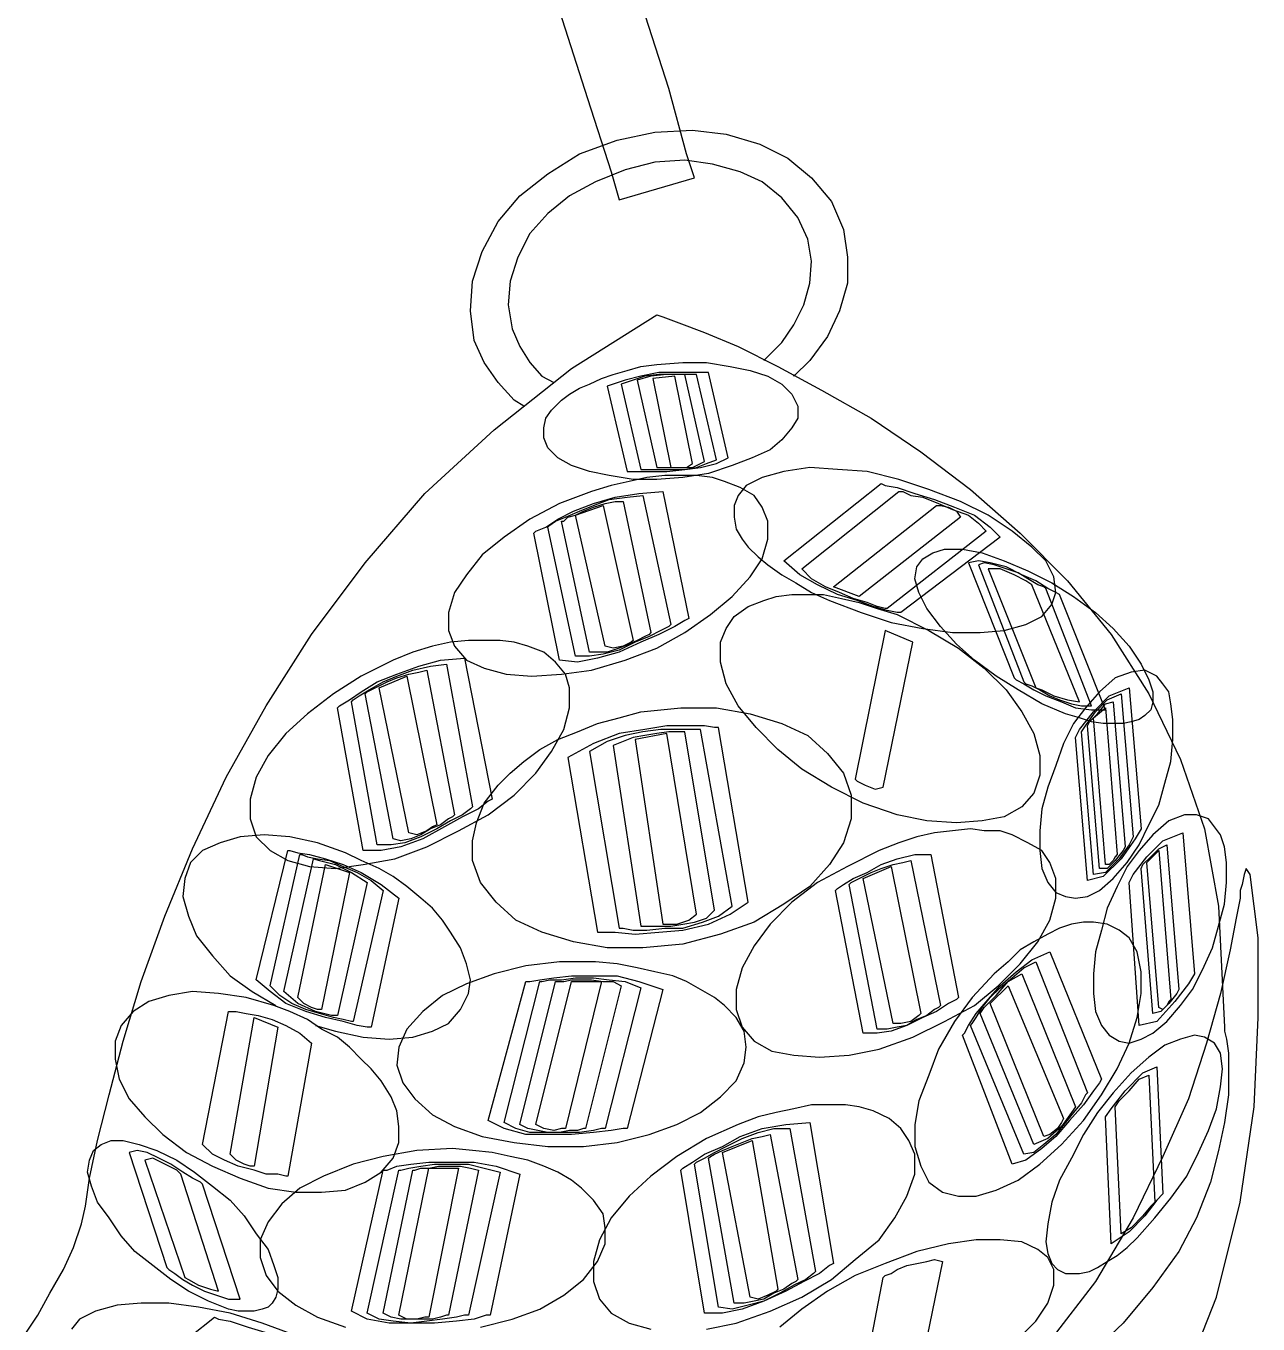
# Model space of a CAD drawing. Header units: millimetres. Extents: x -1542.5 to -1541.47, y 1782.13 to 1783.9.
# Drawn here: x -1541.8938 to -1541.7822, y 1783.4199 to 1783.5374 of the extents above; entities that cross this region are included whole.
import ezdxf

# ---------------------------------------------------------------- set-up
doc = ezdxf.new("R2010")
doc.units = ezdxf.units.MM
doc.header["$LTSCALE"] = 10
doc.layers.add('Humanos', color=2, linetype='Continuous')

msp = doc.modelspace()

# ---------------------------------------------------------------- linework, layer by layer
at = {"layer": 'Humanos'}
for points in [[(-1541.84601, 1783.54035), (-1541.84296, 1783.53082), (-1541.8408, 1783.52418), (-1541.84009, 1783.52166)], [(-1541.84009, 1783.52166), (-1541.83325, 1783.52364), (-1541.83398, 1783.5258), (-1541.83559, 1783.53172), (-1541.83829, 1783.54017)], [(-1541.84871, 1783.50297), (-1541.84961, 1783.50351), (-1541.85105, 1783.50512), (-1541.8523, 1783.50692), (-1541.85321, 1783.5089), (-1541.85356, 1783.51159), (-1541.85338, 1783.51429), (-1541.85248, 1783.51698), (-1541.85105, 1783.51969), (-1541.84907, 1783.52202), (-1541.84655, 1783.52399), (-1541.84368, 1783.5258), (-1541.84026, 1783.52705), (-1541.83685, 1783.52777), (-1541.83343, 1783.52795), (-1541.83038, 1783.52759), (-1541.82733, 1783.52669), (-1541.82481, 1783.52543), (-1541.82265, 1783.52364), (-1541.82086, 1783.52148), (-1541.81977, 1783.51896), (-1541.81941, 1783.51645), (-1541.81941, 1783.51411), (-1541.82013, 1783.51159), (-1541.82122, 1783.50926), (-1541.82283, 1783.5071), (-1541.82427, 1783.50567), (-1541.82427, 1783.50584)], [(-1541.82697, 1783.5071), (-1541.82535, 1783.50872), (-1541.82427, 1783.51034), (-1541.82337, 1783.51213), (-1541.82283, 1783.51411), (-1541.82265, 1783.51609), (-1541.82301, 1783.51807), (-1541.82391, 1783.52004), (-1541.82535, 1783.52184), (-1541.82714, 1783.52328), (-1541.82912, 1783.52418), (-1541.83163, 1783.52489), (-1541.83415, 1783.52525), (-1541.83685, 1783.52507), (-1541.83954, 1783.52435), (-1541.84224, 1783.52328), (-1541.84458, 1783.52202), (-1541.84655, 1783.5204), (-1541.84817, 1783.5186), (-1541.84925, 1783.51645), (-1541.84997, 1783.51429), (-1541.85015, 1783.51213), (-1541.84979, 1783.50997), (-1541.84907, 1783.50836), (-1541.84817, 1783.50692), (-1541.84709, 1783.50567), (-1541.84601, 1783.50512), (-1541.84601, 1783.50512)], [(-1541.89382, 1783.41904), (-1541.89274, 1783.42066), (-1541.89166, 1783.42264), (-1541.8904, 1783.42479), (-1541.8895, 1783.42677), (-1541.88879, 1783.42893), (-1541.88843, 1783.43054), (-1541.88807, 1783.43306), (-1541.88734, 1783.43648), (-1541.88627, 1783.44061), (-1541.88501, 1783.44546), (-1541.88339, 1783.45086), (-1541.88124, 1783.45678), (-1541.87872, 1783.46289), (-1541.87567, 1783.46936), (-1541.87207, 1783.47584), (-1541.86794, 1783.4823), (-1541.86309, 1783.48877), (-1541.8577, 1783.49506), (-1541.8514, 1783.50082), (-1541.84439, 1783.50638), (-1541.83667, 1783.51123), (-1541.83613, 1783.51106), (-1541.83469, 1783.51052), (-1541.83236, 1783.50962), (-1541.8293, 1783.50836), (-1541.82571, 1783.50657), (-1541.82175, 1783.50441), (-1541.81726, 1783.50189), (-1541.81277, 1783.49884), (-1541.80827, 1783.49542), (-1541.80378, 1783.49147), (-1541.79947, 1783.48715), (-1541.79552, 1783.4823), (-1541.7921, 1783.47691), (-1541.78923, 1783.47098), (-1541.78707, 1783.46469), (-1541.78581, 1783.45768), (-1541.78527, 1783.44672), (-1541.78527, 1783.44636), (-1541.78509, 1783.44564), (-1541.78491, 1783.44438), (-1541.78491, 1783.44259), (-1541.78491, 1783.44061), (-1541.78527, 1783.43809), (-1541.78581, 1783.43558), (-1541.78653, 1783.4327), (-1541.78779, 1783.42947), (-1541.7894, 1783.42641), (-1541.79174, 1783.42317), (-1541.79443, 1783.41994), (-1541.79785, 1783.41671)], [(-1541.83433, 1783.4965), (-1541.83667, 1783.49632), (-1541.83883, 1783.49632), (-1541.84098, 1783.49668), (-1541.84278, 1783.49704), (-1541.84439, 1783.49758), (-1541.84565, 1783.4983), (-1541.84655, 1783.4992), (-1541.84691, 1783.50009), (-1541.84691, 1783.50099), (-1541.84673, 1783.50189), (-1541.8462, 1783.50261), (-1541.8453, 1783.50351), (-1541.84458, 1783.50405), (-1541.84368, 1783.50459), (-1541.84278, 1783.50495), (-1541.8417, 1783.50548), (-1541.84062, 1783.50584), (-1541.83936, 1783.5062), (-1541.83811, 1783.50657), (-1541.83667, 1783.50674), (-1541.83433, 1783.50692), (-1541.83218, 1783.50692), (-1541.83002, 1783.50657), (-1541.82823, 1783.5062), (-1541.82661, 1783.50567), (-1541.82535, 1783.50495), (-1541.82445, 1783.50405), (-1541.82391, 1783.50297), (-1541.82391, 1783.50189), (-1541.82445, 1783.50099), (-1541.82535, 1783.49992), (-1541.82642, 1783.49901), (-1541.82804, 1783.4983), (-1541.82984, 1783.49758), (-1541.832, 1783.49686), (-1541.83433, 1783.4965)], [(-1541.84116, 1783.50477), (-1541.83936, 1783.49704), (-1541.839, 1783.49704), (-1541.83829, 1783.49704), (-1541.83721, 1783.49704), (-1541.83577, 1783.49704), (-1541.83415, 1783.49722), (-1541.83272, 1783.4974), (-1541.83128, 1783.49776), (-1541.8302, 1783.4983), (-1541.832, 1783.50602), (-1541.83218, 1783.50602), (-1541.83289, 1783.50602), (-1541.83379, 1783.50602), (-1541.83505, 1783.50602), (-1541.83649, 1783.50602), (-1541.83811, 1783.50567), (-1541.83954, 1783.50531), (-1541.84116, 1783.50477)], [(-1541.8399, 1783.50495), (-1541.83811, 1783.49722), (-1541.83793, 1783.49722), (-1541.83721, 1783.49722), (-1541.83649, 1783.49722), (-1541.83541, 1783.49722), (-1541.83415, 1783.49722), (-1541.83308, 1783.4974), (-1541.83218, 1783.49776), (-1541.83128, 1783.49811), (-1541.83308, 1783.50584), (-1541.83325, 1783.50584), (-1541.83379, 1783.50584), (-1541.83451, 1783.50584), (-1541.83541, 1783.50584), (-1541.83649, 1783.50584), (-1541.83775, 1783.50567), (-1541.83883, 1783.50531), (-1541.8399, 1783.50495)], [(-1541.83847, 1783.50531), (-1541.83667, 1783.4974), (-1541.83613, 1783.4974), (-1541.83487, 1783.4974), (-1541.83343, 1783.4974), (-1541.83236, 1783.49794), (-1541.83415, 1783.50584), (-1541.83469, 1783.50584), (-1541.83577, 1783.50584), (-1541.83721, 1783.50567), (-1541.83847, 1783.50531)], [(-1541.83343, 1783.49776), (-1541.83505, 1783.50567), (-1541.83703, 1783.50548), (-1541.83541, 1783.4974), (-1541.83523, 1783.4974), (-1541.83451, 1783.4974), (-1541.83398, 1783.4974), (-1541.83343, 1783.49776)], [(-1541.83954, 1783.47997), (-1541.83667, 1783.48104), (-1541.83415, 1783.48248), (-1541.83182, 1783.4841), (-1541.82984, 1783.48572), (-1541.82823, 1783.48751), (-1541.82714, 1783.48913), (-1541.82661, 1783.49093), (-1541.82661, 1783.49255), (-1541.82714, 1783.49381), (-1541.82786, 1783.49488), (-1541.82912, 1783.4956), (-1541.83056, 1783.49614), (-1541.83163, 1783.4965), (-1541.83308, 1783.49668), (-1541.83433, 1783.49668), (-1541.83595, 1783.49668), (-1541.83757, 1783.4965), (-1541.83919, 1783.49614), (-1541.8408, 1783.49578), (-1541.8426, 1783.49524), (-1541.84548, 1783.49416), (-1541.84817, 1783.49272), (-1541.8505, 1783.49111), (-1541.85248, 1783.48949), (-1541.85392, 1783.4877), (-1541.855, 1783.48608), (-1541.85554, 1783.48428), (-1541.85554, 1783.48266), (-1541.855, 1783.48122), (-1541.85392, 1783.47997), (-1541.8523, 1783.47924), (-1541.85033, 1783.47871), (-1541.84799, 1783.47853), (-1541.8453, 1783.47871), (-1541.8426, 1783.47907), (-1541.83954, 1783.47997)], [(-1541.80917, 1783.49434), (-1541.81205, 1783.49542), (-1541.81475, 1783.49632), (-1541.81762, 1783.49704), (-1541.82032, 1783.49722), (-1541.82283, 1783.4974), (-1541.82517, 1783.49704), (-1541.82714, 1783.4965), (-1541.82858, 1783.49578), (-1541.8293, 1783.49488), (-1541.82966, 1783.49398), (-1541.82966, 1783.49291), (-1541.82948, 1783.49183), (-1541.82894, 1783.49093), (-1541.8284, 1783.49021), (-1541.8275, 1783.48931), (-1541.82661, 1783.48859), (-1541.82535, 1783.4877), (-1541.82409, 1783.48697), (-1541.82265, 1783.48608), (-1541.82103, 1783.48536), (-1541.81816, 1783.48428), (-1541.81546, 1783.48338), (-1541.81259, 1783.48284), (-1541.80989, 1783.48248), (-1541.80738, 1783.48248), (-1541.80522, 1783.48266), (-1541.80325, 1783.4832), (-1541.8018, 1783.48392), (-1541.8009, 1783.48499), (-1541.80054, 1783.48608), (-1541.80073, 1783.48751), (-1541.80144, 1783.48895), (-1541.8027, 1783.49021), (-1541.8045, 1783.49165), (-1541.80665, 1783.49309), (-1541.80917, 1783.49434)], [(-1541.82517, 1783.48895), (-1541.81636, 1783.49596), (-1541.816, 1783.49578), (-1541.81492, 1783.4956), (-1541.81331, 1783.49506), (-1541.81151, 1783.49452), (-1541.80971, 1783.49381), (-1541.80791, 1783.49309), (-1541.80648, 1783.492), (-1541.80558, 1783.49111), (-1541.81456, 1783.48428), (-1541.81492, 1783.48428), (-1541.81582, 1783.48446), (-1541.81708, 1783.48482), (-1541.81852, 1783.48536), (-1541.82032, 1783.4859), (-1541.82211, 1783.4868), (-1541.82373, 1783.4877), (-1541.82517, 1783.48895)], [(-1541.83613, 1783.49524), (-1541.83379, 1783.48374), (-1541.83415, 1783.48356), (-1541.83505, 1783.48302), (-1541.83649, 1783.4823), (-1541.83811, 1783.48159), (-1541.84009, 1783.48069), (-1541.84206, 1783.48014), (-1541.84386, 1783.47979), (-1541.84548, 1783.47997), (-1541.84781, 1783.49147), (-1541.84763, 1783.49165), (-1541.84673, 1783.492), (-1541.84565, 1783.49272), (-1541.84422, 1783.49345), (-1541.84242, 1783.49416), (-1541.84044, 1783.49471), (-1541.83829, 1783.49506), (-1541.83613, 1783.49524)], [(-1541.83793, 1783.49488), (-1541.83541, 1783.4832), (-1541.83559, 1783.48302), (-1541.83631, 1783.48266), (-1541.83738, 1783.48212), (-1541.83864, 1783.48159), (-1541.84009, 1783.48086), (-1541.84152, 1783.4805), (-1541.84278, 1783.48033), (-1541.84404, 1783.48033), (-1541.84655, 1783.492), (-1541.84637, 1783.49219), (-1541.84584, 1783.49255), (-1541.84494, 1783.49291), (-1541.84368, 1783.49345), (-1541.84242, 1783.49398), (-1541.84098, 1783.49452), (-1541.83936, 1783.49471), (-1541.83793, 1783.49488)], [(-1541.83973, 1783.49434), (-1541.83721, 1783.48248), (-1541.83738, 1783.4823), (-1541.83775, 1783.48212), (-1541.83847, 1783.48176), (-1541.83919, 1783.4814), (-1541.84009, 1783.48104), (-1541.84116, 1783.48069), (-1541.84206, 1783.48069), (-1541.84278, 1783.48069), (-1541.8453, 1783.49255), (-1541.84511, 1783.49255), (-1541.84475, 1783.49291), (-1541.84404, 1783.49309), (-1541.84332, 1783.49345), (-1541.84242, 1783.49381), (-1541.84134, 1783.49416), (-1541.84044, 1783.49434), (-1541.83973, 1783.49434)], [(-1541.82355, 1783.48823), (-1541.81475, 1783.49524), (-1541.81438, 1783.49524), (-1541.81366, 1783.49488), (-1541.81259, 1783.49471), (-1541.81115, 1783.49416), (-1541.80989, 1783.49362), (-1541.80845, 1783.49309), (-1541.80755, 1783.49236), (-1541.80684, 1783.49165), (-1541.81582, 1783.48464), (-1541.816, 1783.48464), (-1541.81672, 1783.48482), (-1541.81762, 1783.48518), (-1541.81888, 1783.48554), (-1541.82013, 1783.48608), (-1541.82139, 1783.48661), (-1541.82265, 1783.48734), (-1541.82355, 1783.48823)], [(-1541.84134, 1783.48122), (-1541.84404, 1783.49309), (-1541.84152, 1783.49398), (-1541.83883, 1783.48176), (-1541.839, 1783.48159), (-1541.83973, 1783.48122), (-1541.84062, 1783.48104), (-1541.84134, 1783.48122)], [(-1541.80917, 1783.49291), (-1541.81834, 1783.48572), (-1541.82067, 1783.48661), (-1541.81133, 1783.49398), (-1541.81097, 1783.49398), (-1541.81025, 1783.49381), (-1541.80953, 1783.49345), (-1541.80917, 1783.49291)], [(-1541.80522, 1783.48895), (-1541.80306, 1783.48805), (-1541.8009, 1783.48697), (-1541.79893, 1783.48572), (-1541.79695, 1783.48428), (-1541.79534, 1783.48284), (-1541.7939, 1783.48122), (-1541.79282, 1783.47961), (-1541.7921, 1783.47817), (-1541.79174, 1783.47709), (-1541.79174, 1783.47619), (-1541.79192, 1783.47547), (-1541.79246, 1783.47494), (-1541.793, 1783.47458), (-1541.79372, 1783.47439), (-1541.79443, 1783.47422), (-1541.79515, 1783.47422), (-1541.79624, 1783.47422), (-1541.79731, 1783.47439), (-1541.79839, 1783.47475), (-1541.79965, 1783.47511), (-1541.8018, 1783.47601), (-1541.80396, 1783.47727), (-1541.80594, 1783.47853), (-1541.80791, 1783.47997), (-1541.80953, 1783.4814), (-1541.81097, 1783.48302), (-1541.81223, 1783.48464), (-1541.81295, 1783.48608), (-1541.81331, 1783.48734), (-1541.81313, 1783.48841), (-1541.81259, 1783.48913), (-1541.81169, 1783.48967), (-1541.81061, 1783.49003), (-1541.809, 1783.49003), (-1541.8072, 1783.48967), (-1541.80522, 1783.48895)], [(-1541.79605, 1783.47547), (-1541.80019, 1783.4859), (-1541.80054, 1783.48608), (-1541.80127, 1783.48644), (-1541.80235, 1783.48715), (-1541.8036, 1783.4877), (-1541.80504, 1783.48841), (-1541.80648, 1783.48877), (-1541.80755, 1783.48895), (-1541.80845, 1783.48877), (-1541.80432, 1783.47835), (-1541.80414, 1783.47817), (-1541.80342, 1783.47781), (-1541.80252, 1783.47727), (-1541.80144, 1783.47673), (-1541.80001, 1783.47619), (-1541.79875, 1783.47565), (-1541.79731, 1783.47547), (-1541.79605, 1783.47547)], [(-1541.79731, 1783.47584), (-1541.80144, 1783.48644), (-1541.80163, 1783.48661), (-1541.80216, 1783.4868), (-1541.80306, 1783.48734), (-1541.80396, 1783.48787), (-1541.80504, 1783.48823), (-1541.80612, 1783.48859), (-1541.80702, 1783.48877), (-1541.80755, 1783.48859), (-1541.80342, 1783.47799), (-1541.80325, 1783.47781), (-1541.8027, 1783.47763), (-1541.80199, 1783.47727), (-1541.80109, 1783.47673), (-1541.80019, 1783.47637), (-1541.79911, 1783.47601), (-1541.79821, 1783.47584), (-1541.79731, 1783.47584)], [(-1541.79839, 1783.47619), (-1541.8027, 1783.4868), (-1541.80325, 1783.48715), (-1541.80432, 1783.4877), (-1541.80558, 1783.48823), (-1541.80665, 1783.48823), (-1541.80235, 1783.47745), (-1541.8018, 1783.47727), (-1541.80073, 1783.47673), (-1541.79947, 1783.47637), (-1541.79839, 1783.47619)], [(-1541.81798, 1783.46702), (-1541.82086, 1783.46847), (-1541.82355, 1783.47008), (-1541.82571, 1783.47188), (-1541.82768, 1783.47386), (-1541.8293, 1783.47584), (-1541.83038, 1783.47781), (-1541.83092, 1783.47979), (-1541.83092, 1783.48159), (-1541.83038, 1783.48284), (-1541.82966, 1783.48392), (-1541.8284, 1783.48482), (-1541.82697, 1783.48536), (-1541.82588, 1783.48572), (-1541.82445, 1783.4859), (-1541.82319, 1783.4859), (-1541.82157, 1783.4859), (-1541.81996, 1783.48554), (-1541.81834, 1783.48518), (-1541.81672, 1783.48464), (-1541.81492, 1783.4841), (-1541.81205, 1783.48266), (-1541.80936, 1783.48104), (-1541.80702, 1783.47924), (-1541.80504, 1783.47727), (-1541.8036, 1783.47529), (-1541.80252, 1783.47332), (-1541.80199, 1783.47134), (-1541.80199, 1783.46954), (-1541.80252, 1783.46793), (-1541.8036, 1783.46667), (-1541.80522, 1783.46577), (-1541.8072, 1783.46541), (-1541.80953, 1783.46523), (-1541.81223, 1783.46541), (-1541.81492, 1783.46595), (-1541.81798, 1783.46702)], [(-1541.81618, 1783.46847), (-1541.81349, 1783.48159), (-1541.816, 1783.48266), (-1541.8187, 1783.46918), (-1541.81852, 1783.469), (-1541.8178, 1783.46864), (-1541.8169, 1783.46828), (-1541.81618, 1783.46847)], [(-1541.85751, 1783.46307), (-1541.85464, 1783.46451), (-1541.85195, 1783.46595), (-1541.84961, 1783.46774), (-1541.84763, 1783.46973), (-1541.8462, 1783.4717), (-1541.84511, 1783.47368), (-1541.84458, 1783.47565), (-1541.84458, 1783.47745), (-1541.84494, 1783.47871), (-1541.84584, 1783.47979), (-1541.84691, 1783.48069), (-1541.84835, 1783.48122), (-1541.84961, 1783.48159), (-1541.85086, 1783.48176), (-1541.8523, 1783.48176), (-1541.85374, 1783.48176), (-1541.85536, 1783.48159), (-1541.85698, 1783.48122), (-1541.85877, 1783.48069), (-1541.86057, 1783.47997), (-1541.86345, 1783.47853), (-1541.86596, 1783.47691), (-1541.8683, 1783.47511), (-1541.87027, 1783.47332), (-1541.87189, 1783.47134), (-1541.87297, 1783.46936), (-1541.87351, 1783.46738), (-1541.87351, 1783.46559), (-1541.87297, 1783.46398), (-1541.87171, 1783.46272), (-1541.87009, 1783.46182), (-1541.86812, 1783.46127), (-1541.86578, 1783.4611), (-1541.86327, 1783.46146), (-1541.86039, 1783.46199), (-1541.85751, 1783.46307)], [(-1541.8541, 1783.48014), (-1541.85159, 1783.46738), (-1541.85195, 1783.46721), (-1541.85284, 1783.46649), (-1541.85428, 1783.46577), (-1541.8559, 1783.46487), (-1541.85787, 1783.46379), (-1541.85985, 1783.46307), (-1541.86165, 1783.46272), (-1541.86327, 1783.46272), (-1541.8656, 1783.47565), (-1541.86542, 1783.47584), (-1541.86452, 1783.47637), (-1541.86345, 1783.47709), (-1541.86201, 1783.47799), (-1541.86021, 1783.47871), (-1541.85823, 1783.47943), (-1541.85626, 1783.47997), (-1541.8541, 1783.48014)], [(-1541.85572, 1783.47961), (-1541.85338, 1783.46667), (-1541.85356, 1783.46649), (-1541.85428, 1783.46595), (-1541.85536, 1783.46541), (-1541.85661, 1783.46469), (-1541.85806, 1783.46398), (-1541.85949, 1783.46343), (-1541.86075, 1783.46325), (-1541.86201, 1783.46325), (-1541.86434, 1783.47619), (-1541.86417, 1783.47637), (-1541.86362, 1783.47673), (-1541.86273, 1783.47727), (-1541.86147, 1783.47799), (-1541.86021, 1783.47853), (-1541.85877, 1783.47907), (-1541.85716, 1783.47943), (-1541.85572, 1783.47961)], [(-1541.85751, 1783.47907), (-1541.855, 1783.46595), (-1541.85518, 1783.46577), (-1541.85554, 1783.46559), (-1541.85626, 1783.46505), (-1541.85716, 1783.46469), (-1541.85806, 1783.46415), (-1541.85896, 1783.46379), (-1541.85985, 1783.46361), (-1541.86057, 1783.46379), (-1541.86309, 1783.47691), (-1541.86291, 1783.47709), (-1541.86255, 1783.47727), (-1541.86183, 1783.47763), (-1541.86111, 1783.47799), (-1541.86021, 1783.47835), (-1541.85913, 1783.47871), (-1541.85823, 1783.47889), (-1541.85751, 1783.47907)], [(-1541.79534, 1783.4602), (-1541.79408, 1783.46163), (-1541.793, 1783.46325), (-1541.7921, 1783.46505), (-1541.7912, 1783.46685), (-1541.79066, 1783.46883), (-1541.79013, 1783.4708), (-1541.78994, 1783.47278), (-1541.78994, 1783.47458), (-1541.79013, 1783.47601), (-1541.7903, 1783.47709), (-1541.79084, 1783.47781), (-1541.79139, 1783.47853), (-1541.79246, 1783.47907), (-1541.79372, 1783.47889), (-1541.79515, 1783.47835), (-1541.79659, 1783.47709), (-1541.79785, 1783.47565), (-1541.79893, 1783.47422), (-1541.79983, 1783.47242), (-1541.80054, 1783.47044), (-1541.80127, 1783.46847), (-1541.8018, 1783.46649), (-1541.80199, 1783.46451), (-1541.80199, 1783.46272), (-1541.8018, 1783.4611), (-1541.80127, 1783.45984), (-1541.80054, 1783.45894), (-1541.79965, 1783.45858), (-1541.79875, 1783.4584), (-1541.79767, 1783.45858), (-1541.79659, 1783.45912), (-1541.79534, 1783.4602)], [(-1541.85913, 1783.46433), (-1541.86183, 1783.47745), (-1541.85931, 1783.47853), (-1541.85661, 1783.46505), (-1541.85698, 1783.46487), (-1541.85751, 1783.46451), (-1541.85841, 1783.46415), (-1541.85913, 1783.46433)], [(-1541.7939, 1783.47745), (-1541.79282, 1783.46469), (-1541.79336, 1783.46379), (-1541.79462, 1783.46199), (-1541.79624, 1783.46038), (-1541.79767, 1783.46001), (-1541.79875, 1783.47296), (-1541.79839, 1783.47368), (-1541.79713, 1783.47529), (-1541.79569, 1783.47673), (-1541.7939, 1783.47745)], [(-1541.79462, 1783.47691), (-1541.79354, 1783.46398), (-1541.7939, 1783.46325), (-1541.79479, 1783.46199), (-1541.79605, 1783.46074), (-1541.79713, 1783.46056), (-1541.79821, 1783.47349), (-1541.79785, 1783.47403), (-1541.79695, 1783.47529), (-1541.79588, 1783.47637), (-1541.79462, 1783.47691)], [(-1541.83433, 1783.45426), (-1541.83793, 1783.45391), (-1541.84116, 1783.45391), (-1541.84422, 1783.45445), (-1541.84709, 1783.45535), (-1541.84943, 1783.45642), (-1541.85123, 1783.45804), (-1541.85266, 1783.45984), (-1541.85338, 1783.46182), (-1541.85338, 1783.46361), (-1541.85302, 1783.46523), (-1541.8523, 1783.46702), (-1541.85105, 1783.46864), (-1541.84997, 1783.46973), (-1541.84871, 1783.4708), (-1541.84727, 1783.47188), (-1541.84565, 1783.47278), (-1541.84386, 1783.47349), (-1541.84206, 1783.47422), (-1541.84009, 1783.47475), (-1541.83811, 1783.47529), (-1541.83451, 1783.47565), (-1541.83128, 1783.47565), (-1541.82823, 1783.47511), (-1541.82535, 1783.47422), (-1541.82301, 1783.47313), (-1541.82122, 1783.47152), (-1541.81977, 1783.46973), (-1541.81906, 1783.46774), (-1541.81906, 1783.46559), (-1541.81977, 1783.46343), (-1541.82103, 1783.46146), (-1541.82283, 1783.45948), (-1541.82517, 1783.45786), (-1541.82786, 1783.45624), (-1541.83092, 1783.45516), (-1541.83433, 1783.45426)], [(-1541.79534, 1783.47619), (-1541.79426, 1783.46307), (-1541.79443, 1783.46272), (-1541.79515, 1783.46182), (-1541.79588, 1783.4611), (-1541.79659, 1783.4611), (-1541.79767, 1783.47403), (-1541.79749, 1783.47439), (-1541.79677, 1783.47511), (-1541.79605, 1783.47601), (-1541.79534, 1783.47619)], [(-1541.79605, 1783.46146), (-1541.79713, 1783.47475), (-1541.79605, 1783.47565), (-1541.79498, 1783.46236), (-1541.79515, 1783.46217), (-1541.79534, 1783.46182), (-1541.79569, 1783.46146), (-1541.79605, 1783.46146)], [(-1541.84475, 1783.47116), (-1541.84206, 1783.45535), (-1541.8417, 1783.45535), (-1541.84044, 1783.45535), (-1541.83864, 1783.45516), (-1541.83649, 1783.45535), (-1541.83433, 1783.45552), (-1541.832, 1783.45606), (-1541.83002, 1783.45697), (-1541.8284, 1783.45804), (-1541.8311, 1783.47386), (-1541.83146, 1783.47386), (-1541.83236, 1783.47403), (-1541.83379, 1783.47403), (-1541.83577, 1783.47403), (-1541.83775, 1783.47368), (-1541.84009, 1783.47332), (-1541.84242, 1783.47242), (-1541.84475, 1783.47116)], [(-1541.84278, 1783.4717), (-1541.84009, 1783.45571), (-1541.83973, 1783.45571), (-1541.83883, 1783.45552), (-1541.83757, 1783.45552), (-1541.83595, 1783.45571), (-1541.83433, 1783.45571), (-1541.83253, 1783.45624), (-1541.8311, 1783.45678), (-1541.82984, 1783.45768), (-1541.83272, 1783.47368), (-1541.83308, 1783.47368), (-1541.83379, 1783.47368), (-1541.83487, 1783.47368), (-1541.83631, 1783.47368), (-1541.83793, 1783.47349), (-1541.83954, 1783.47313), (-1541.84116, 1783.4726), (-1541.84278, 1783.4717)], [(-1541.84062, 1783.47224), (-1541.83811, 1783.45588), (-1541.83793, 1783.45588), (-1541.83738, 1783.45588), (-1541.83649, 1783.45588), (-1541.83541, 1783.45588), (-1541.83433, 1783.45606), (-1541.83325, 1783.45624), (-1541.83218, 1783.45661), (-1541.83146, 1783.45732), (-1541.83415, 1783.47349), (-1541.83433, 1783.47349), (-1541.83487, 1783.47349), (-1541.83559, 1783.47349), (-1541.83667, 1783.47332), (-1541.83775, 1783.47313), (-1541.83883, 1783.47296), (-1541.83973, 1783.4726), (-1541.84062, 1783.47224)], [(-1541.83308, 1783.45697), (-1541.83577, 1783.47332), (-1541.83864, 1783.47278), (-1541.83613, 1783.45606), (-1541.83577, 1783.45606), (-1541.83487, 1783.45606), (-1541.83379, 1783.45642), (-1541.83308, 1783.45697)], [(-1541.79048, 1783.44726), (-1541.78923, 1783.4487), (-1541.78815, 1783.45013), (-1541.78725, 1783.45193), (-1541.78635, 1783.45391), (-1541.78581, 1783.45588), (-1541.78527, 1783.45786), (-1541.78509, 1783.45984), (-1541.78509, 1783.46163), (-1541.78527, 1783.46307), (-1541.78563, 1783.46415), (-1541.78617, 1783.46487), (-1541.78671, 1783.46559), (-1541.78779, 1783.46595), (-1541.78887, 1783.46595), (-1541.7903, 1783.46541), (-1541.79174, 1783.46415), (-1541.793, 1783.46272), (-1541.79408, 1783.46127), (-1541.79498, 1783.45948), (-1541.79588, 1783.4575), (-1541.79641, 1783.45552), (-1541.79695, 1783.45355), (-1541.79713, 1783.45157), (-1541.79713, 1783.44977), (-1541.79695, 1783.44815), (-1541.79641, 1783.4469), (-1541.79569, 1783.446), (-1541.79479, 1783.44546), (-1541.7939, 1783.44528), (-1541.79282, 1783.44564), (-1541.79174, 1783.44618), (-1541.79048, 1783.44726)], [(-1541.86758, 1783.4469), (-1541.86578, 1783.44636), (-1541.86327, 1783.44582), (-1541.86093, 1783.44564), (-1541.85877, 1783.44582), (-1541.85698, 1783.44636), (-1541.85554, 1783.44708), (-1541.85446, 1783.44834), (-1541.85374, 1783.44977), (-1541.85356, 1783.45103), (-1541.85392, 1783.45247), (-1541.85446, 1783.45391), (-1541.85536, 1783.45535), (-1541.85608, 1783.45642), (-1541.85698, 1783.4575), (-1541.85806, 1783.4584), (-1541.85931, 1783.45948), (-1541.86057, 1783.46038), (-1541.86183, 1783.4611), (-1541.86345, 1783.46182), (-1541.86488, 1783.46253), (-1541.8674, 1783.46343), (-1541.86992, 1783.46398), (-1541.87225, 1783.46415), (-1541.87441, 1783.46398), (-1541.87621, 1783.46343), (-1541.87782, 1783.46272), (-1541.8789, 1783.46163), (-1541.87944, 1783.4602), (-1541.87962, 1783.45858), (-1541.87908, 1783.45678), (-1541.87836, 1783.45499), (-1541.87693, 1783.45319), (-1541.87531, 1783.45139), (-1541.87333, 1783.44996), (-1541.87118, 1783.4487), (-1541.87118, 1783.4487)], [(-1541.81349, 1783.44582), (-1541.81061, 1783.44726), (-1541.80791, 1783.4487), (-1541.80576, 1783.45049), (-1541.80378, 1783.45247), (-1541.80216, 1783.45445), (-1541.80109, 1783.45642), (-1541.80054, 1783.4584), (-1541.80054, 1783.4602), (-1541.80109, 1783.46163), (-1541.8018, 1783.46272), (-1541.80306, 1783.46343), (-1541.8045, 1783.46415), (-1541.80558, 1783.46451), (-1541.80702, 1783.46451), (-1541.80827, 1783.46469), (-1541.80989, 1783.46451), (-1541.81151, 1783.46433), (-1541.81313, 1783.46398), (-1541.81475, 1783.46343), (-1541.81654, 1783.46272), (-1541.81941, 1783.46127), (-1541.82211, 1783.45984), (-1541.82445, 1783.45804), (-1541.82642, 1783.45606), (-1541.82786, 1783.45409), (-1541.82894, 1783.45211), (-1541.82948, 1783.45013), (-1541.82948, 1783.44834), (-1541.82894, 1783.44672), (-1541.82786, 1783.44546), (-1541.82625, 1783.44456), (-1541.82427, 1783.4442), (-1541.82193, 1783.44402), (-1541.81924, 1783.4442), (-1541.81654, 1783.44475), (-1541.81349, 1783.44582)], [(-1541.78904, 1783.46433), (-1541.78797, 1783.45157), (-1541.78851, 1783.45067), (-1541.78977, 1783.44905), (-1541.79139, 1783.44726), (-1541.793, 1783.4469), (-1541.7939, 1783.45984), (-1541.79354, 1783.46056), (-1541.79228, 1783.46217), (-1541.79084, 1783.46361), (-1541.78904, 1783.46433)], [(-1541.86003, 1783.4584), (-1541.86255, 1783.44672), (-1541.86291, 1783.44672), (-1541.86381, 1783.4469), (-1541.86507, 1783.44726), (-1541.86668, 1783.44762), (-1541.86848, 1783.44815), (-1541.87027, 1783.44888), (-1541.87171, 1783.44996), (-1541.87297, 1783.45103), (-1541.87009, 1783.46272), (-1541.86992, 1783.46272), (-1541.8692, 1783.46253), (-1541.86812, 1783.46236), (-1541.86668, 1783.46199), (-1541.86507, 1783.46146), (-1541.86345, 1783.46074), (-1541.86165, 1783.45966), (-1541.86003, 1783.4584)], [(-1541.79048, 1783.46325), (-1541.7894, 1783.45013), (-1541.78958, 1783.44977), (-1541.7903, 1783.44888), (-1541.79102, 1783.44815), (-1541.79174, 1783.44798), (-1541.79282, 1783.4611), (-1541.79264, 1783.46146), (-1541.79192, 1783.46217), (-1541.7912, 1783.46289), (-1541.79048, 1783.46325)], [(-1541.7912, 1783.44851), (-1541.79228, 1783.46163), (-1541.7912, 1783.46272), (-1541.79013, 1783.44924), (-1541.7903, 1783.44905), (-1541.79048, 1783.4487), (-1541.79084, 1783.44834), (-1541.7912, 1783.44851)], [(-1541.86147, 1783.45912), (-1541.86417, 1783.44726), (-1541.86434, 1783.44726), (-1541.86507, 1783.44744), (-1541.86596, 1783.44762), (-1541.86722, 1783.44798), (-1541.86848, 1783.44834), (-1541.86973, 1783.44888), (-1541.87082, 1783.4496), (-1541.87171, 1783.45049), (-1541.86902, 1783.46236), (-1541.86884, 1783.46236), (-1541.8683, 1783.46217), (-1541.8674, 1783.46199), (-1541.86632, 1783.46182), (-1541.86507, 1783.46127), (-1541.86381, 1783.46074), (-1541.86255, 1783.46001), (-1541.86147, 1783.45912)], [(-1541.86291, 1783.45984), (-1541.8656, 1783.4478), (-1541.86614, 1783.4478), (-1541.86758, 1783.44815), (-1541.8692, 1783.44888), (-1541.87046, 1783.44996), (-1541.86776, 1783.46199), (-1541.86722, 1783.46182), (-1541.86578, 1783.46146), (-1541.86434, 1783.46074), (-1541.86291, 1783.45984)], [(-1541.8692, 1783.44941), (-1541.86668, 1783.46146), (-1541.86452, 1783.46074), (-1541.86704, 1783.44834), (-1541.8674, 1783.44834), (-1541.86794, 1783.44851), (-1541.86866, 1783.44888), (-1541.8692, 1783.44941)], [(-1541.81187, 1783.46236), (-1541.80936, 1783.44941), (-1541.80953, 1783.44924), (-1541.81025, 1783.44888), (-1541.81133, 1783.44815), (-1541.81259, 1783.44762), (-1541.81402, 1783.4469), (-1541.81546, 1783.44636), (-1541.81672, 1783.44618), (-1541.81798, 1783.44618), (-1541.8205, 1783.45912), (-1541.82032, 1783.4593), (-1541.81977, 1783.45966), (-1541.81888, 1783.4602), (-1541.81762, 1783.46074), (-1541.81636, 1783.46146), (-1541.81492, 1783.46199), (-1541.81331, 1783.46236), (-1541.81187, 1783.46236)], [(-1541.81366, 1783.46182), (-1541.81097, 1783.4487), (-1541.81115, 1783.44851), (-1541.81151, 1783.44834), (-1541.81223, 1783.4478), (-1541.81313, 1783.44744), (-1541.81402, 1783.4469), (-1541.81492, 1783.44672), (-1541.81582, 1783.44654), (-1541.81672, 1783.44654), (-1541.81924, 1783.45966), (-1541.81906, 1783.45984), (-1541.8187, 1783.46001), (-1541.81798, 1783.46038), (-1541.81726, 1783.46074), (-1541.81636, 1783.4611), (-1541.81528, 1783.46146), (-1541.81438, 1783.46163), (-1541.81366, 1783.46182)], [(-1541.81528, 1783.44708), (-1541.81798, 1783.4602), (-1541.81546, 1783.46127), (-1541.81277, 1783.44798), (-1541.81295, 1783.4478), (-1541.81366, 1783.44726), (-1541.81456, 1783.44708), (-1541.81528, 1783.44708)], [(-1541.78293, 1783.46056), (-1541.78329, 1783.4611), (-1541.78347, 1783.46056), (-1541.78365, 1783.45966), (-1541.78383, 1783.45912), (-1541.78383, 1783.4584), (-1541.78419, 1783.45661), (-1541.78473, 1783.45373), (-1541.78563, 1783.44977), (-1541.78689, 1783.44528), (-1541.78851, 1783.44025), (-1541.79084, 1783.43503), (-1541.79354, 1783.42947), (-1541.79695, 1783.42372), (-1541.80109, 1783.41832)], [(-1541.78923, 1783.41402), (-1541.78599, 1783.42228), (-1541.78383, 1783.4309), (-1541.78257, 1783.43953), (-1541.78222, 1783.44762), (-1541.78222, 1783.45481), (-1541.78293, 1783.46056)], [(-1541.80001, 1783.43612), (-1541.79803, 1783.43827), (-1541.79641, 1783.44061), (-1541.79498, 1783.44295), (-1541.7939, 1783.44528), (-1541.79318, 1783.44762), (-1541.79282, 1783.44977), (-1541.79282, 1783.45175), (-1541.79318, 1783.45355), (-1541.7939, 1783.45481), (-1541.79479, 1783.45552), (-1541.79588, 1783.45606), (-1541.79713, 1783.45624), (-1541.79803, 1783.45624), (-1541.79911, 1783.45606), (-1541.80019, 1783.45571), (-1541.80127, 1783.45516), (-1541.80252, 1783.45445), (-1541.80378, 1783.45373), (-1541.80486, 1783.45265), (-1541.80612, 1783.45157), (-1541.8081, 1783.44941), (-1541.80971, 1783.44726), (-1541.81115, 1783.44475), (-1541.81205, 1783.4424), (-1541.81295, 1783.44007), (-1541.81331, 1783.43791), (-1541.81331, 1783.43594), (-1541.81277, 1783.43414), (-1541.81205, 1783.4327), (-1541.81079, 1783.4318), (-1541.80936, 1783.43144), (-1541.80774, 1783.43144), (-1541.80594, 1783.43199), (-1541.80396, 1783.43288), (-1541.80199, 1783.43432), (-1541.80001, 1783.43612)], [(-1541.80109, 1783.45355), (-1541.79641, 1783.44204), (-1541.79659, 1783.44169), (-1541.79713, 1783.44097), (-1541.79803, 1783.43971), (-1541.79929, 1783.43827), (-1541.80054, 1783.43684), (-1541.8018, 1783.43576), (-1541.80325, 1783.43468), (-1541.8045, 1783.43432), (-1541.809, 1783.446), (-1541.80881, 1783.44618), (-1541.80845, 1783.4469), (-1541.80774, 1783.44798), (-1541.80665, 1783.44924), (-1541.80558, 1783.45049), (-1541.80414, 1783.45175), (-1541.8027, 1783.45283), (-1541.80109, 1783.45355)], [(-1541.84655, 1783.43594), (-1541.84332, 1783.43594), (-1541.84026, 1783.43629), (-1541.83738, 1783.43701), (-1541.83487, 1783.43791), (-1541.83272, 1783.439), (-1541.83092, 1783.44043), (-1541.82948, 1783.44187), (-1541.82876, 1783.44349), (-1541.82858, 1783.44492), (-1541.82876, 1783.44636), (-1541.82948, 1783.44762), (-1541.83056, 1783.4487), (-1541.83146, 1783.44941), (-1541.83272, 1783.45013), (-1541.83398, 1783.45086), (-1541.83523, 1783.45139), (-1541.83685, 1783.45175), (-1541.83847, 1783.45211), (-1541.84026, 1783.45247), (-1541.84224, 1783.45265), (-1541.84548, 1783.45265), (-1541.84853, 1783.45229), (-1541.8514, 1783.45157), (-1541.85392, 1783.45067), (-1541.85608, 1783.4496), (-1541.85787, 1783.44815), (-1541.85931, 1783.44654), (-1541.86003, 1783.44492), (-1541.86021, 1783.4433), (-1541.85967, 1783.44169), (-1541.85859, 1783.44025), (-1541.85698, 1783.43881), (-1541.855, 1783.43774), (-1541.85248, 1783.43684), (-1541.84961, 1783.43629), (-1541.84655, 1783.43594)], [(-1541.80235, 1783.45265), (-1541.79767, 1783.44079), (-1541.79785, 1783.44061), (-1541.79821, 1783.43989), (-1541.79893, 1783.439), (-1541.79965, 1783.43809), (-1541.80054, 1783.43701), (-1541.80163, 1783.43612), (-1541.80252, 1783.4354), (-1541.80342, 1783.43522), (-1541.80827, 1783.4469), (-1541.8081, 1783.44708), (-1541.80774, 1783.44762), (-1541.8072, 1783.44851), (-1541.80648, 1783.44941), (-1541.80558, 1783.45031), (-1541.8045, 1783.45121), (-1541.80342, 1783.45211), (-1541.80235, 1783.45265)], [(-1541.83613, 1783.45013), (-1541.83936, 1783.43755), (-1541.83973, 1783.43755), (-1541.8408, 1783.43738), (-1541.84242, 1783.43719), (-1541.84439, 1783.43701), (-1541.84655, 1783.43701), (-1541.84853, 1783.43701), (-1541.8505, 1783.43755), (-1541.85195, 1783.43827), (-1541.84853, 1783.45086), (-1541.84817, 1783.45086), (-1541.84727, 1783.45103), (-1541.84601, 1783.45121), (-1541.84439, 1783.45139), (-1541.84242, 1783.45139), (-1541.84026, 1783.45139), (-1541.83829, 1783.45086), (-1541.83613, 1783.45013)], [(-1541.83811, 1783.45031), (-1541.84134, 1783.43755), (-1541.8417, 1783.43755), (-1541.84242, 1783.43738), (-1541.84368, 1783.43719), (-1541.84511, 1783.43719), (-1541.84655, 1783.43719), (-1541.84817, 1783.43719), (-1541.84943, 1783.43755), (-1541.8505, 1783.43809), (-1541.84727, 1783.45086), (-1541.84709, 1783.45086), (-1541.84637, 1783.45103), (-1541.8453, 1783.45103), (-1541.84404, 1783.45121), (-1541.84242, 1783.45121), (-1541.84098, 1783.45103), (-1541.83954, 1783.45086), (-1541.83811, 1783.45031)], [(-1541.8399, 1783.45049), (-1541.84314, 1783.43755), (-1541.84332, 1783.43755), (-1541.84386, 1783.43738), (-1541.84458, 1783.43738), (-1541.84548, 1783.43719), (-1541.84655, 1783.43719), (-1541.84745, 1783.43738), (-1541.84835, 1783.43755), (-1541.84907, 1783.43791), (-1541.84584, 1783.45086), (-1541.84565, 1783.45086), (-1541.84511, 1783.45086), (-1541.84439, 1783.45103), (-1541.8435, 1783.45103), (-1541.8426, 1783.45103), (-1541.84152, 1783.45086), (-1541.84062, 1783.45086), (-1541.8399, 1783.45049)], [(-1541.84763, 1783.43791), (-1541.84439, 1783.45086), (-1541.8417, 1783.45086), (-1541.84494, 1783.43755), (-1541.8453, 1783.43755), (-1541.84601, 1783.43738), (-1541.84691, 1783.43755), (-1541.84763, 1783.43791)], [(-1541.8036, 1783.45157), (-1541.79875, 1783.43953), (-1541.79911, 1783.439), (-1541.80001, 1783.43774), (-1541.80127, 1783.43665), (-1541.80252, 1783.43612), (-1541.80738, 1783.44798), (-1541.80702, 1783.44851), (-1541.80594, 1783.4496), (-1541.80486, 1783.45086), (-1541.8036, 1783.45157)], [(-1541.87441, 1783.43306), (-1541.87189, 1783.43216), (-1541.86937, 1783.4318), (-1541.86704, 1783.4318), (-1541.86488, 1783.43199), (-1541.86309, 1783.4327), (-1541.86165, 1783.4336), (-1541.86057, 1783.43486), (-1541.86003, 1783.43629), (-1541.86003, 1783.43774), (-1541.86021, 1783.43917), (-1541.86075, 1783.44043), (-1541.86165, 1783.44187), (-1541.86255, 1783.44295), (-1541.86345, 1783.44385), (-1541.86452, 1783.44492), (-1541.8656, 1783.44582), (-1541.86704, 1783.44654), (-1541.8683, 1783.44744), (-1541.86992, 1783.44815), (-1541.87135, 1783.4487), (-1541.87387, 1783.44941), (-1541.87638, 1783.44977), (-1541.87872, 1783.44996), (-1541.88088, 1783.4496), (-1541.88268, 1783.44905), (-1541.88411, 1783.44815), (-1541.88519, 1783.4469), (-1541.88573, 1783.44546), (-1541.88573, 1783.44385), (-1541.88537, 1783.44204), (-1541.88447, 1783.44025), (-1541.88304, 1783.43863), (-1541.88142, 1783.43701), (-1541.87926, 1783.4354), (-1541.87693, 1783.43414), (-1541.87441, 1783.43306)], [(-1541.80163, 1783.43684), (-1541.80648, 1783.44888), (-1541.80486, 1783.45049), (-1541.79983, 1783.43845), (-1541.80001, 1783.43809), (-1541.80037, 1783.43755), (-1541.80109, 1783.43701), (-1541.80163, 1783.43684)], [(-1541.86794, 1783.44528), (-1541.87009, 1783.43324), (-1541.87027, 1783.43324), (-1541.87099, 1783.43342), (-1541.87207, 1783.43342), (-1541.87315, 1783.43378), (-1541.87459, 1783.43414), (-1541.87584, 1783.43468), (-1541.87693, 1783.43522), (-1541.87782, 1783.43612), (-1541.87548, 1783.44815), (-1541.87531, 1783.44815), (-1541.87477, 1783.44815), (-1541.87387, 1783.44798), (-1541.87279, 1783.4478), (-1541.87153, 1783.44744), (-1541.87027, 1783.4469), (-1541.86902, 1783.44618), (-1541.86794, 1783.44528)], [(-1541.87531, 1783.43522), (-1541.87315, 1783.44762), (-1541.87099, 1783.44672), (-1541.87315, 1783.43414), (-1541.87351, 1783.43414), (-1541.87405, 1783.43432), (-1541.87477, 1783.43468), (-1541.87531, 1783.43522)], [(-1541.79372, 1783.44259), (-1541.79534, 1783.44079), (-1541.79677, 1783.439), (-1541.79803, 1783.43701), (-1541.79911, 1783.43486), (-1541.80019, 1783.43288), (-1541.8009, 1783.4309), (-1541.80127, 1783.42893), (-1541.80144, 1783.42731), (-1541.80127, 1783.42623), (-1541.8009, 1783.42533), (-1541.80037, 1783.42479), (-1541.79965, 1783.42443), (-1541.79893, 1783.42443), (-1541.79839, 1783.42443), (-1541.79749, 1783.42462), (-1541.79677, 1783.42498), (-1541.79588, 1783.42551), (-1541.79498, 1783.42605), (-1541.79408, 1783.42677), (-1541.79318, 1783.42767), (-1541.79156, 1783.42947), (-1541.79013, 1783.43126), (-1541.78868, 1783.43324), (-1541.78761, 1783.4354), (-1541.78671, 1783.43738), (-1541.78599, 1783.43935), (-1541.78563, 1783.44133), (-1541.78545, 1783.44295), (-1541.78563, 1783.44438), (-1541.78617, 1783.44528), (-1541.78707, 1783.44582), (-1541.78797, 1783.446), (-1541.78923, 1783.44564), (-1541.79066, 1783.4451), (-1541.7921, 1783.44402), (-1541.79372, 1783.44259)], [(-1541.79552, 1783.42713), (-1541.79605, 1783.43863), (-1541.79552, 1783.43935), (-1541.79426, 1783.44097), (-1541.79264, 1783.44259), (-1541.79139, 1783.44313), (-1541.79084, 1783.43163), (-1541.79139, 1783.43108), (-1541.79246, 1783.42965), (-1541.7939, 1783.42821), (-1541.79552, 1783.42713)], [(-1541.79462, 1783.42803), (-1541.79515, 1783.43953), (-1541.79479, 1783.44007), (-1541.7939, 1783.44097), (-1541.793, 1783.44204), (-1541.7921, 1783.4424), (-1541.79156, 1783.4309), (-1541.79192, 1783.43054), (-1541.79264, 1783.42965), (-1541.79372, 1783.42857), (-1541.79462, 1783.42803)], [(-1541.82642, 1783.42102), (-1541.82355, 1783.42228), (-1541.82086, 1783.4239), (-1541.8187, 1783.42569), (-1541.81654, 1783.42749), (-1541.81511, 1783.42947), (-1541.81402, 1783.43144), (-1541.81331, 1783.43342), (-1541.81331, 1783.43522), (-1541.81385, 1783.43648), (-1541.81456, 1783.43755), (-1541.81564, 1783.43845), (-1541.81708, 1783.43917), (-1541.81834, 1783.43953), (-1541.8196, 1783.43971), (-1541.82103, 1783.43971), (-1541.82265, 1783.43971), (-1541.82427, 1783.43935), (-1541.82588, 1783.439), (-1541.8275, 1783.43863), (-1541.8293, 1783.43791), (-1541.83218, 1783.43665), (-1541.83487, 1783.43503), (-1541.83721, 1783.43324), (-1541.83919, 1783.43144), (-1541.8408, 1783.42947), (-1541.84188, 1783.42749), (-1541.84242, 1783.42551), (-1541.84242, 1783.42372), (-1541.84188, 1783.4221), (-1541.8408, 1783.42084), (-1541.83919, 1783.41994), (-1541.83721, 1783.4194)], [(-1541.82283, 1783.43809), (-1541.82067, 1783.42533), (-1541.82103, 1783.42515), (-1541.82193, 1783.42443), (-1541.82337, 1783.42372), (-1541.82499, 1783.42282), (-1541.82697, 1783.42192), (-1541.82894, 1783.4212), (-1541.83074, 1783.42084), (-1541.83236, 1783.42084), (-1541.83451, 1783.43378), (-1541.83433, 1783.43396), (-1541.83343, 1783.4345), (-1541.83236, 1783.43522), (-1541.83074, 1783.43594), (-1541.82912, 1783.43684), (-1541.82714, 1783.43755), (-1541.82499, 1783.43791), (-1541.82283, 1783.43809)], [(-1541.82463, 1783.43755), (-1541.82229, 1783.42462), (-1541.82247, 1783.42443), (-1541.82319, 1783.4239), (-1541.82427, 1783.42336), (-1541.82552, 1783.42264), (-1541.82697, 1783.42192), (-1541.8284, 1783.42156), (-1541.82984, 1783.4212), (-1541.8311, 1783.42138), (-1541.83325, 1783.43432), (-1541.83308, 1783.4345), (-1541.83236, 1783.43486), (-1541.83146, 1783.4354), (-1541.83038, 1783.43594), (-1541.82894, 1783.43665), (-1541.8275, 1783.43719), (-1541.82607, 1783.43755), (-1541.82463, 1783.43755)], [(-1541.82642, 1783.43701), (-1541.82391, 1783.4239), (-1541.82409, 1783.42372), (-1541.82445, 1783.42353), (-1541.82517, 1783.423), (-1541.82607, 1783.42264), (-1541.82697, 1783.4221), (-1541.82786, 1783.42192), (-1541.82876, 1783.42174), (-1541.82966, 1783.42174), (-1541.832, 1783.43486), (-1541.83182, 1783.43503), (-1541.83146, 1783.43522), (-1541.83074, 1783.43558), (-1541.82984, 1783.43594), (-1541.82894, 1783.43629), (-1541.82804, 1783.43665), (-1541.82714, 1783.43684), (-1541.82642, 1783.43701)], [(-1541.88196, 1783.43558), (-1541.88016, 1783.43468), (-1541.87854, 1783.4336), (-1541.87693, 1783.43234), (-1541.87531, 1783.43108), (-1541.87405, 1783.42965), (-1541.87297, 1783.42803), (-1541.87189, 1783.42659), (-1541.87135, 1783.42515), (-1541.87099, 1783.42407), (-1541.87099, 1783.423), (-1541.87118, 1783.42228), (-1541.87153, 1783.42174), (-1541.87189, 1783.42138), (-1541.87243, 1783.4212), (-1541.87315, 1783.42102), (-1541.87387, 1783.42102), (-1541.87459, 1783.42102), (-1541.87548, 1783.4212), (-1541.87638, 1783.42156), (-1541.87728, 1783.42192), (-1541.87908, 1783.42282), (-1541.8807, 1783.4239), (-1541.88232, 1783.42515), (-1541.88394, 1783.42641), (-1541.88519, 1783.42785), (-1541.88627, 1783.42947), (-1541.88734, 1783.4309), (-1541.88789, 1783.43234), (-1541.88824, 1783.4336), (-1541.88807, 1783.43468), (-1541.88771, 1783.43558), (-1541.88699, 1783.43612), (-1541.88609, 1783.43648), (-1541.88501, 1783.43648), (-1541.88357, 1783.43612), (-1541.88196, 1783.43558)], [(-1541.87441, 1783.4221), (-1541.87782, 1783.43252), (-1541.878, 1783.4327), (-1541.87872, 1783.43306), (-1541.87962, 1783.4336), (-1541.8807, 1783.43432), (-1541.88178, 1783.43486), (-1541.88285, 1783.4354), (-1541.88375, 1783.43558), (-1541.88447, 1783.4354), (-1541.88106, 1783.42498), (-1541.88088, 1783.42479), (-1541.88034, 1783.42443), (-1541.87962, 1783.4239), (-1541.87872, 1783.42336), (-1541.87764, 1783.42282), (-1541.87657, 1783.42246), (-1541.87548, 1783.4221), (-1541.87441, 1783.4221)], [(-1541.85266, 1783.41958), (-1541.84979, 1783.4203), (-1541.84727, 1783.4212), (-1541.84511, 1783.42246), (-1541.84332, 1783.4239), (-1541.84206, 1783.42551), (-1541.84134, 1783.42713), (-1541.84134, 1783.42857), (-1541.84152, 1783.42983), (-1541.84242, 1783.43108), (-1541.8435, 1783.43216), (-1541.84439, 1783.43288), (-1541.84565, 1783.4336), (-1541.84691, 1783.43414), (-1541.84835, 1783.43468), (-1541.84997, 1783.43503), (-1541.85159, 1783.4354), (-1541.85338, 1783.43558), (-1541.85518, 1783.43576), (-1541.85841, 1783.43558), (-1541.86147, 1783.43503), (-1541.86417, 1783.43432), (-1541.86686, 1783.43324), (-1541.86902, 1783.43216), (-1541.87063, 1783.43073), (-1541.87189, 1783.42911), (-1541.87261, 1783.42749), (-1541.87261, 1783.42588), (-1541.87207, 1783.42426), (-1541.87099, 1783.42282), (-1541.86937, 1783.42156), (-1541.8674, 1783.42048), (-1541.86488, 1783.41958)], [(-1541.82823, 1783.42228), (-1541.83074, 1783.4354), (-1541.82804, 1783.43648), (-1541.82571, 1783.423), (-1541.82588, 1783.42282), (-1541.82661, 1783.42246), (-1541.8275, 1783.4221), (-1541.82823, 1783.42228)], [(-1541.87638, 1783.42282), (-1541.8798, 1783.43342), (-1541.88016, 1783.43378), (-1541.88124, 1783.43432), (-1541.88232, 1783.43486), (-1541.88304, 1783.43468), (-1541.87944, 1783.42407), (-1541.87908, 1783.4239), (-1541.87819, 1783.42336), (-1541.8771, 1783.423), (-1541.87638, 1783.42282)], [(-1541.84907, 1783.43342), (-1541.85176, 1783.42066), (-1541.85212, 1783.42066), (-1541.85321, 1783.4203), (-1541.85482, 1783.42012), (-1541.8568, 1783.41994), (-1541.85896, 1783.41994), (-1541.86093, 1783.41994), (-1541.86291, 1783.4203), (-1541.86434, 1783.42102), (-1541.86147, 1783.43378), (-1541.86111, 1783.43378), (-1541.86021, 1783.43414), (-1541.85896, 1783.43432), (-1541.85734, 1783.4345), (-1541.85536, 1783.4345), (-1541.85321, 1783.4345), (-1541.85123, 1783.43414), (-1541.84907, 1783.43342)], [(-1541.85086, 1783.4336), (-1541.85374, 1783.42066), (-1541.8541, 1783.42066), (-1541.85482, 1783.42048), (-1541.85608, 1783.4203), (-1541.85751, 1783.42012), (-1541.85896, 1783.41994), (-1541.86057, 1783.42012), (-1541.86183, 1783.4203), (-1541.86291, 1783.42084), (-1541.86003, 1783.43378), (-1541.85985, 1783.43378), (-1541.85913, 1783.43396), (-1541.85806, 1783.43414), (-1541.8568, 1783.43432), (-1541.85536, 1783.43432), (-1541.85374, 1783.43432), (-1541.8523, 1783.43396), (-1541.85086, 1783.4336)], [(-1541.85284, 1783.43378), (-1541.85554, 1783.42066), (-1541.85572, 1783.42066), (-1541.85626, 1783.42048), (-1541.85698, 1783.4203), (-1541.85787, 1783.4203), (-1541.85896, 1783.4203), (-1541.85985, 1783.4203), (-1541.86075, 1783.42048), (-1541.86147, 1783.42084), (-1541.85877, 1783.43378), (-1541.85859, 1783.43378), (-1541.85806, 1783.43396), (-1541.85734, 1783.43396), (-1541.85644, 1783.43414), (-1541.85554, 1783.43414), (-1541.85446, 1783.43414), (-1541.85356, 1783.43396), (-1541.85284, 1783.43378)], [(-1541.86003, 1783.42066), (-1541.85734, 1783.43396), (-1541.85464, 1783.43396), (-1541.85734, 1783.42048), (-1541.8577, 1783.42048), (-1541.85841, 1783.4203), (-1541.85931, 1783.4203), (-1541.86003, 1783.42066)], [(-1541.80396, 1783.41851), (-1541.80235, 1783.42012), (-1541.80127, 1783.42174), (-1541.80073, 1783.42336), (-1541.80073, 1783.42479), (-1541.80127, 1783.42588), (-1541.80216, 1783.42659), (-1541.8036, 1783.42731), (-1541.80558, 1783.42749), (-1541.80774, 1783.42749), (-1541.81025, 1783.42713), (-1541.81313, 1783.42641)], [(-1541.81313, 1783.42641), (-1541.816, 1783.42533), (-1541.8187, 1783.42426), (-1541.82122, 1783.42282), (-1541.82355, 1783.4212), (-1541.82552, 1783.41958)], [(-1541.81834, 1783.41276), (-1541.81618, 1783.42407), (-1541.816, 1783.42426), (-1541.81546, 1783.42443), (-1541.81492, 1783.42479), (-1541.81402, 1783.42515), (-1541.81313, 1783.42533), (-1541.81223, 1783.42551), (-1541.81151, 1783.42569), (-1541.81079, 1783.42551), (-1541.81313, 1783.41419), (-1541.81366, 1783.41402), (-1541.81511, 1783.41347), (-1541.8169, 1783.41293), (-1541.81834, 1783.41276)], [(-1541.86956, 1783.41887), (-1541.87243, 1783.41994), (-1541.87531, 1783.42084), (-1541.87819, 1783.42138), (-1541.88088, 1783.42174), (-1541.88339, 1783.42174), (-1541.88555, 1783.42156), (-1541.88753, 1783.42102), (-1541.88896, 1783.4203), (-1541.88969, 1783.4194)], [(-1541.88555, 1783.41347), (-1541.87674, 1783.42048), (-1541.87638, 1783.4203), (-1541.87531, 1783.42012), (-1541.87369, 1783.41958), (-1541.87189, 1783.41904), (-1541.87009, 1783.41832), (-1541.8683, 1783.41742), (-1541.86686, 1783.41653), (-1541.86596, 1783.41563), (-1541.87513, 1783.40862), (-1541.87548, 1783.40862), (-1541.87621, 1783.40898), (-1541.87746, 1783.40934), (-1541.87908, 1783.4097), (-1541.8807, 1783.41042), (-1541.88249, 1783.41131), (-1541.88411, 1783.41221), (-1541.88555, 1783.41347)], [(-1541.83218, 1783.4194), (-1541.82948, 1783.41994), (-1541.82642, 1783.42102)]]:
    msp.add_lwpolyline(points, dxfattribs=at)

doc.saveas('drawing.dxf')
